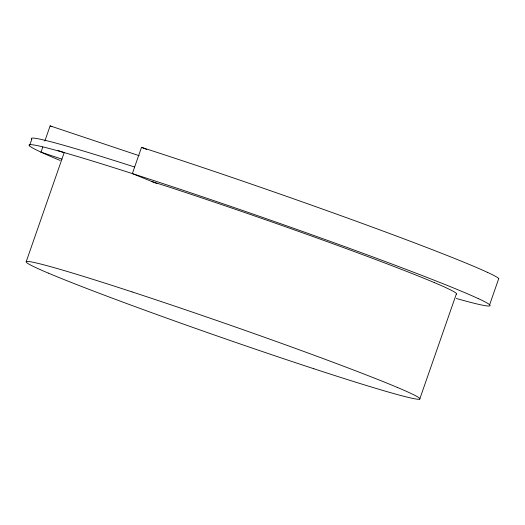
<?xml version="1.0" encoding="UTF-8"?>
<svg xmlns="http://www.w3.org/2000/svg" width="525" height="525" viewBox="0 0 525 525"><rect width="100%" height="100%" fill="white"/><g stroke="black" fill="none" stroke-linecap="round" stroke-linejoin="round"><path stroke-width="0.79" d="M29.505 145.845L31.789 139.282M60.218 160.479A244.755 8.544 19.2 0 1 41.048 152.165L42.755 147.033M44.848 141.028L50.118 125.882L139.145 155.695M26.25 261.562L64.299 152.296M40.943 152.125A241.861 8.439 19.2 0 1 132.359 173.591L141.507 147.341L146.797 149.494M419.724 399.118L456.297 294.105M489.608 304.815L498.75 278.565M151.778 181.493L168.643 186.9A209.298 7.304 19.2 0 1 434.201 282.542M57.999 150.511L63.433 152.329M40.976 152.138L61.924 159.147M132.366 173.598L157.008 183.619M132.438 173.624A244.755 8.544 19.2 0 1 478.058 298.495M478.268 298.567A242.235 8.453 19.2 0 1 456.376 298.476M397.714 387.581A206.798 7.219 19.2 0 1 313.924 368.78M313.878 368.76A209.298 7.304 19.2 0 1 48.346 273.125M48.261 273.092A206.798 7.219 19.2 0 1 132.051 291.9M132.097 291.913A209.298 7.304 19.2 0 1 397.635 387.555M434.28 282.575A206.798 7.219 19.2 0 1 456.323 294.118M51.883 126.682A244.755 8.544 19.2 0 1 50.19 125.908M141.579 147.374A244.755 8.544 19.2 0 1 487.2 272.245M487.41 272.311A242.235 8.453 19.2 0 1 498.842 278.591M31.762 139.269A241.861 8.439 19.2 0 1 134.643 167.029"/></g></svg>
